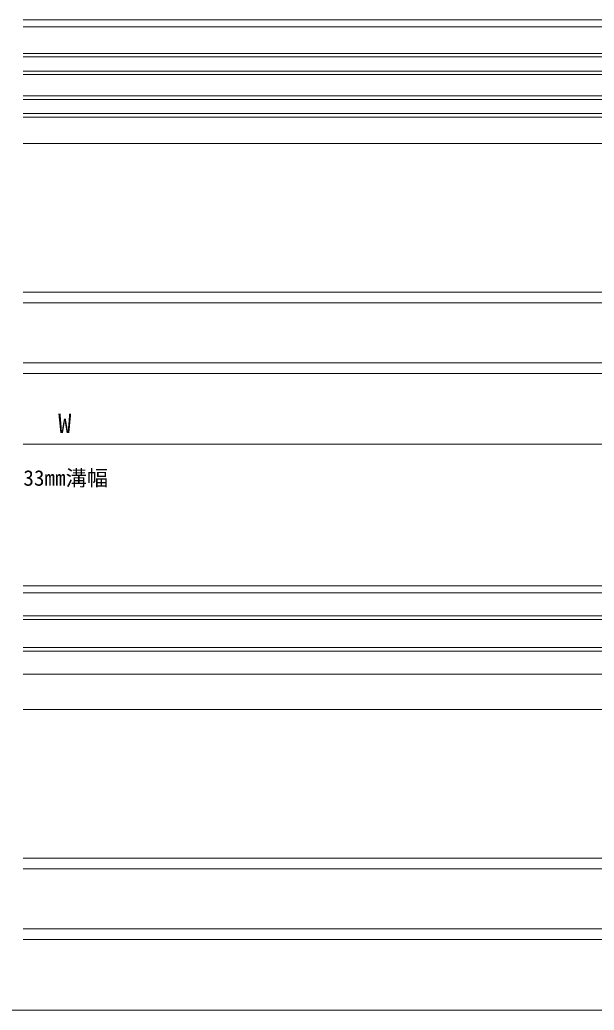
# Model space of a CAD drawing. Units: millimetres, scale not verified. Extents: x -793 to 793, y -564 to 564.
# Drawn here: x 281.8 to 444.2, y -291.4 to -11.4 of the extents above; entities that cross this region are included whole.
import ezdxf
from ezdxf.enums import TextEntityAlignment as Align

# ---------------------------------------------------------------- set-up
doc = ezdxf.new("R2010")
doc.units = ezdxf.units.MM
doc.header["$LTSCALE"] = 2
doc.layers.add('0-1_USER1', color=92, linetype='Continuous')
doc.layers.add('0-3_YKK_12', color=40, linetype='Continuous', lineweight=18)
doc.layers.add('0-6_YKK_D', color=200, linetype='Continuous', lineweight=18)
doc.styles.add('ＭＳ ゴシック', font='')
doc.styles.get('ＭＳ ゴシック').set_extended_font_data('MS Gothic')

msp = doc.modelspace()

# ---------------------------------------------------------------- linework, layer by layer
at = {"layer": '0-3_YKK_12'}
for p, q in [((554, -11.4), (282.7, -11.4)), ((554, -13.4), (282.7, -13.4)), ((568.696, -20.9), (282.7, -20.9)), ((568.696, -21.9), (282.7, -21.9)), ((568.696, -25.9), (282.7, -25.9)), ((568.696, -26.9), (282.7, -26.9)), ((568.696, -32.9), (282.7, -32.9)), ((568.696, -33.9), (282.7, -33.9)), ((568.696, -37.9), (282.7, -37.9)), ((568.696, -38.9), (282.7, -38.9)), ((554, -46.4), (282.7, -46.4)), ((554, -88.4), (282.7, -88.4)), ((554, -91.4), (282.7, -91.4)), ((553.7, -108.4), (282.7, -108.4)), ((554, -111.4), (282.7, -111.4)), ((554, -171.4), (282.7, -171.4)), ((554, -173.4), (282.7, -173.4)), ((568.696, -179.9), (282.7, -179.9)), ((568.696, -180.9), (282.7, -180.9)), ((568.696, -188.9), (282.7, -188.9)), ((568.696, -189.9), (282.7, -189.9)), ((554, -196.4), (282.7, -196.4)), ((554, -206.4), (282.7, -206.4)), ((554, -248.4), (282.7, -248.4)), ((554, -251.4), (282.7, -251.4)), ((553.7, -268.4), (282.7, -268.4)), ((554, -271.4), (282.7, -271.4))]:
    msp.add_line(p, q, dxfattribs=at)
at = {"layer": '0-6_YKK_D'}
for p, q in [((546.7, -131.4), (282.7, -131.4)), ((15.7, -291.4), (546.7, -291.4))]:
    msp.add_line(p, q, dxfattribs=at)

# ---------------------------------------------------------------- texts
at = {"layer": '0-1_USER1', "style": 'ＭＳ ゴシック'}
msp.add_text('33mm溝幅', height=4.399, dxfattribs=at).set_placement((282.757, -144.451), align=Align.BOTTOM_LEFT)
at = {"layer": '0-6_YKK_D', "style": 'ＭＳ ゴシック'}
msp.add_text('W', height=5.499, dxfattribs=at).set_placement((292.615, -129.9), align=Align.BOTTOM_LEFT)

doc.saveas('drawing.dxf')
